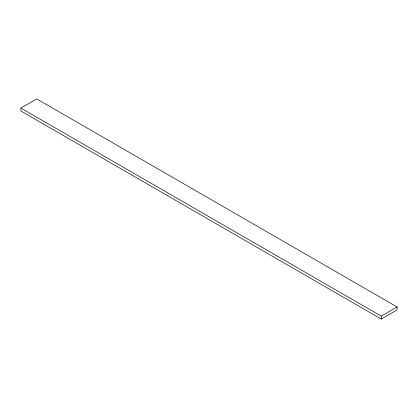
<?xml version="1.0" encoding="UTF-8"?>
<svg xmlns="http://www.w3.org/2000/svg" width="418" height="418" viewBox="0 0 418 418"><rect width="100%" height="100%" fill="white"/><g stroke="black" fill="none" stroke-linecap="round" stroke-linejoin="round"><path stroke-width="0.63" d="M20.9 108.095L36.758 98.935L397.1 306.979L397.1 309.905L381.242 319.065L20.9 111.021L20.9 108.095L381.242 316.133L397.1 306.979M381.242 316.133L381.242 319.065"/></g></svg>
